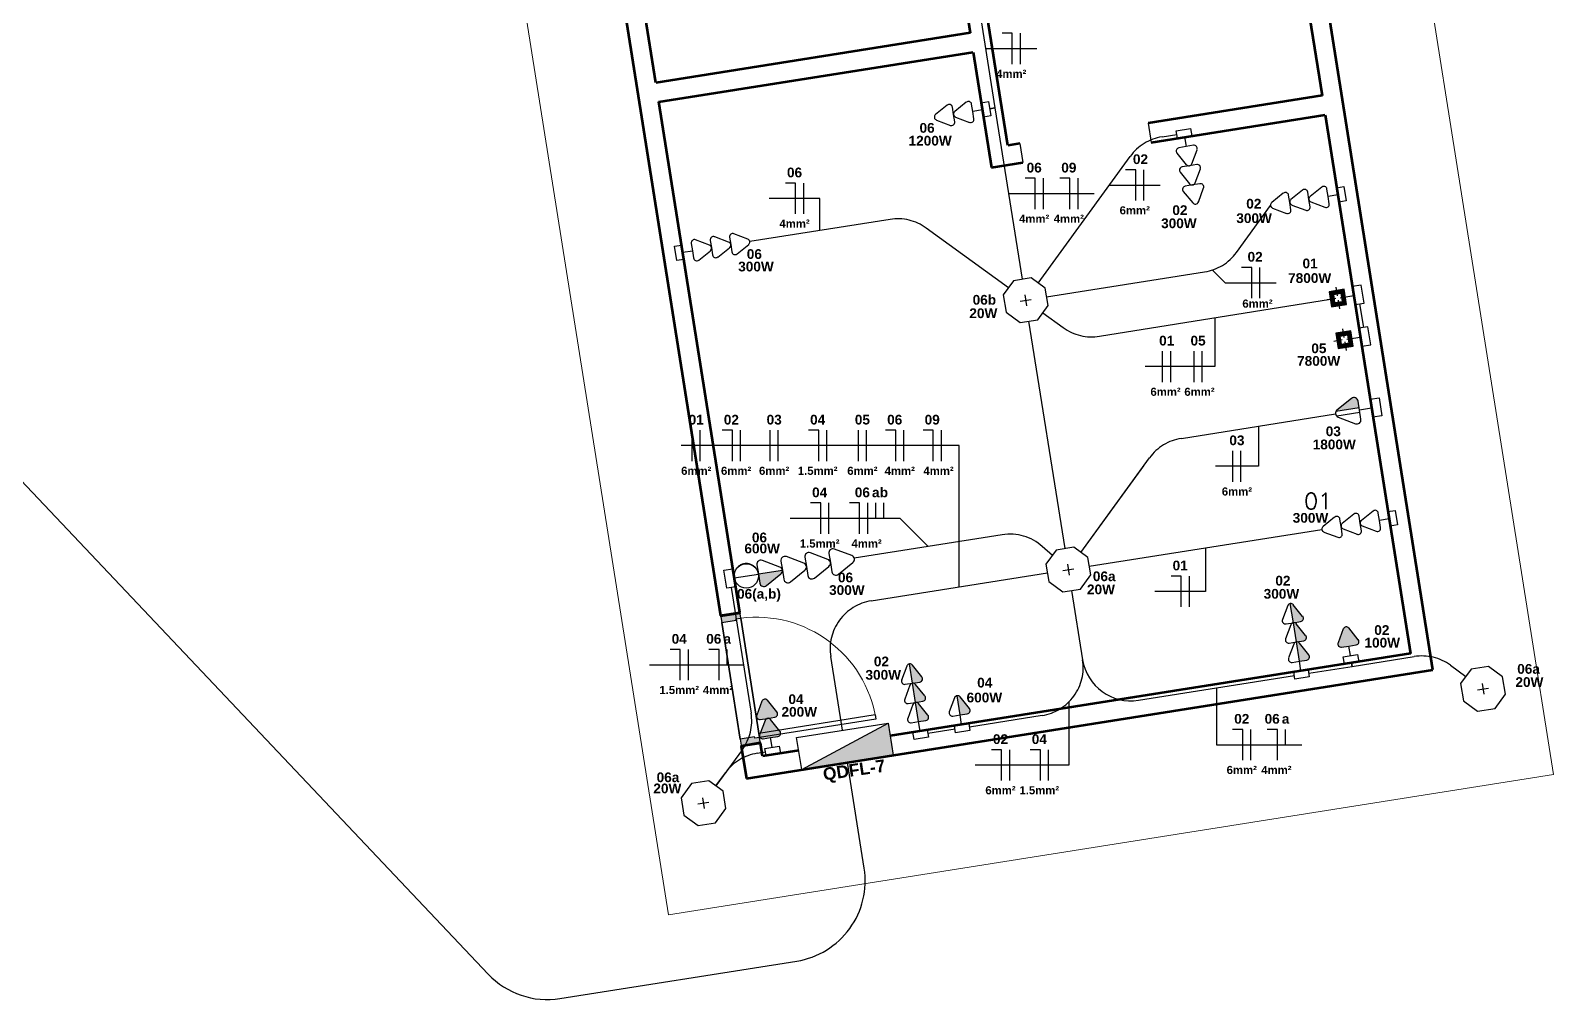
# Model space of a CAD drawing. Extents: x 1450 to 1868, y 82 to 351.
# Drawn here: x 1547.05 to 1556.43, y 218.19 to 224.16 of the extents above; entities that cross this region are included whole.
import ezdxf
from ezdxf.enums import TextEntityAlignment as Align

# ---------------------------------------------------------------- set-up
doc = ezdxf.new("R2010")
doc.units = 0
doc.header["$LTSCALE"] = 0.5
doc.linetypes.add('ELETRODUTO_TETO', pattern=[1000, 1000, 0])
doc.layers.get('0').update_dxf_attribs({"linetype": 'CONTINUOUS'})
for name, color, linetype, lineweight in [('A-DOOR', 31, 'CONTINUOUS', 25), ('A-DOOR-FRAM', 31, 'CONTINUOUS', 9), ('A-FLOR', 192, 'CONTINUOUS', 9), ('A-WALL', 113, 'CONTINUOUS', 30)]:
    doc.layers.add(name, color=color, linetype=linetype, lineweight=lineweight)
for name, color, linetype in [('ELETRODUTO', 7, 'CONTINUOUS'), ('ELETRODUTO_TETO', 2, 'CONTINUOUS'), ('FIACAO', 7, 'CONTINUOUS'), ('Iluminação', 7, 'CONTINUOUS'), ('INDICACAO_BIT_FIACAO', 7, 'CONTINUOUS'), ('INDICACAO_CIRCUITO', 2, 'CONTINUOUS'), ('INDICACAO_INTERRUPTOR_FIA', 2, 'CONTINUOUS'), ('INDICACAO_POTENCIA', 1, 'CONTINUOUS'), ('INTERRUPTORES', 1, 'CONTINUOUS'), ('LINHA_DE_CHAMADA', 7, 'CONTINUOUS'), ('LUMINÁRIAS', 3, 'CONTINUOUS'), ('QUADROS', 7, 'CONTINUOUS'), ('Ref', 5, 'CONTINUOUS'), ('Texto', 1, 'CONTINUOUS'), ('TOMADAS ABNT', 10, 'CONTINUOUS')]:
    doc.layers.add(name, color=color, linetype=linetype)
doc.styles.add('Arial', font='arialbd.ttf', dxfattribs={"height": 100})
doc.styles.add('ROMANS', font='simplex.shx')

# ---------------------------------------------------------------- blocks, each defined once
blk = doc.blocks.new('Porta Simples de Abrir - 90x210cm - Aduela de Madeira-3450875-Planta Baixa')
at = {"layer": 'A-DOOR-FRAM', "lineweight": 25}
h = blk.add_hatch(color=256, dxfattribs=at)
h.paths.add_polyline_path([(-500, 75), (-500, -75), (-455, -75), (-455, 38), (-465, 38), (-465, 75), (-490, 75)], flags=0)
h.paths.add_polyline_path([(455, 38), (455, -75), (500, -75), (500, 75), (465, 75), (465, 38)], flags=0)
at = {"layer": 'A-DOOR'}
for p, q in [((430, 75), (430, 981)), ((430, 981), (465, 981)), ((465, 981), (465, 75)), ((465, 75), (-465, 75)), ((465, 75), (430, 75)), ((-455, -75), (455, -75))]:
    blk.add_line(p, q, dxfattribs=at)
at = {"layer": 'A-DOOR', "lineweight": 9}
blk.add_arc((465, 51), 930, 90, 178.5182, dxfattribs=at)
at = {"layer": 'A-DOOR-FRAM'}
for p, q in [((-500, 75), (-500, -75)), ((500, -75), (500, 75))]:
    blk.add_line(p, q, dxfattribs=at)
at = {"layer": 'A-DOOR-FRAM', "lineweight": 25}
for p, q in [((-465, 75), (-500, 75)), ((-500, 75), (-500, -75)), ((-465, 38), (-465, 75)), ((-455, 38), (-465, 38)), ((-455, -75), (-455, 38)), ((465, 38), (455, 38)), ((455, 38), (455, -75)), ((500, 75), (465, 75)), ((465, 75), (465, 38)), ((500, -75), (500, 75)), ((-500, -75), (-455, -75)), ((455, -75), (500, -75))]:
    blk.add_line(p, q, dxfattribs=at)
blk = doc.blocks.new('*U230', base_point=(-35731.4, 24982.3))
for points in [[(-35729.2, 25018.5, 0.580323), (-35733.6, 25018.5), (-35739.2, 25008.5, 0.575867), (-35737.1, 25004.8), (-35731.4, 25004.8), (-35725.7, 25004.8, 0.575867), (-35723.5, 25008.5)], [(-35729.2, 25003.5, 0.580323), (-35733.6, 25003.5), (-35739.2, 24993.6, 0.575867), (-35737.1, 24989.8), (-35731.4, 24989.8), (-35725.7, 24989.8, 0.575867), (-35723.5, 24993.6)]]:
    blk.add_hatch(color=256).paths.add_polyline_path(points)
for p, q in [((-35733.6, 25018.5), (-35739.2, 25008.5)), ((-35723.5, 25008.5), (-35729.2, 25018.5)), ((-35733.6, 25003.5), (-35739.2, 24993.6)), ((-35737.1, 25004.8), (-35731.4, 25004.8)), ((-35731.4, 25004.8), (-35725.7, 25004.8)), ((-35723.5, 24993.6), (-35729.2, 25003.5)), ((-35737.1, 24989.8), (-35731.4, 24989.8)), ((-35731.4, 24982.3), (-35731.4, 24989.8)), ((-35731.4, 24989.8), (-35725.7, 24989.8))]:
    blk.add_line(p, q)
blk.add_lwpolyline([(-35737, 24982.3), (-35725.8, 24982.3), (-35725.8, 24976.7), (-35737, 24976.7)], close=True)
for centre, start, end in [((-35731.4, 25017.3), 29.7449, 150.2551), ((-35737.1, 25007.3), 150.2551, 270), ((-35731.4, 25002.3), 29.7449, 150.2551), ((-35725.7, 25007.3), 270, 29.7449), ((-35737.1, 24992.3), 150.2551, 270), ((-35725.7, 24992.3), 270, 29.7449)]:
    blk.add_arc(centre, 2.5, start, end)
blk = doc.blocks.new('*U231', base_point=(-35659, 24978.3))
for points in [[(-35656.8, 25029.4, 0.269143), (-35659, 25030.7), (-35659, 25015.7), (-35653.3, 25015.7, 0.575867), (-35651.1, 25019.4)], [(-35656.8, 25014.4, 0.269143), (-35659, 25015.7), (-35659, 25000.7), (-35653.3, 25000.7, 0.575867), (-35651.1, 25004.5)], [(-35656.8, 24999.5, 0.269143), (-35659, 25000.7), (-35659, 24985.8), (-35653.3, 24985.8, 0.575867), (-35651.1, 24989.5)]]:
    blk.add_hatch(color=256).paths.add_polyline_path(points)
for p, q in [((-35661.2, 25029.4), (-35666.9, 25019.4)), ((-35659, 25015.7), (-35659, 25030.7)), ((-35651.1, 25019.4), (-35656.8, 25029.4)), ((-35661.2, 25014.4), (-35666.9, 25004.5)), ((-35664.7, 25015.7), (-35659, 25015.7)), ((-35659, 25000.7), (-35659, 25015.7)), ((-35659, 25015.7), (-35653.3, 25015.7)), ((-35651.1, 25004.5), (-35656.8, 25014.4)), ((-35664.7, 25000.7), (-35659, 25000.7)), ((-35659, 24985.8), (-35659, 25000.7)), ((-35659, 25000.7), (-35653.3, 25000.7)), ((-35661.2, 24999.5), (-35666.9, 24989.5)), ((-35651.1, 24989.5), (-35656.8, 24999.5)), ((-35664.7, 24985.8), (-35659, 24985.8)), ((-35659, 24978.3), (-35659, 24985.8)), ((-35659, 24985.8), (-35653.3, 24985.8))]:
    blk.add_line(p, q)
blk.add_lwpolyline([(-35664.6, 24978.3), (-35653.4, 24978.3), (-35653.4, 24972.7), (-35664.6, 24972.7)], close=True)
for centre, start, end in [((-35659, 25028.2), 29.7449, 150.2551), ((-35664.7, 25018.2), 150.2551, 270), ((-35659, 25013.2), 29.7449, 150.2551), ((-35653.3, 25018.2), 270, 29.7449), ((-35664.7, 25003.2), 150.2551, 270), ((-35659, 24998.2), 29.7449, 150.2551), ((-35653.3, 25003.2), 270, 29.7449), ((-35664.7, 24988.3), 150.2551, 270), ((-35653.3, 24988.3), 270, 29.7449)]:
    blk.add_arc(centre, 2.5, start, end)
blk = doc.blocks.new('*U232', base_point=(-35202.6, 25124.6))
for points in [[(-35200.5, 25175.8, 0.269143), (-35202.6, 25177), (-35202.6, 25162.1), (-35196.9, 25162.1, 0.575867), (-35194.8, 25165.8)], [(-35200.5, 25160.8, 0.269143), (-35202.6, 25162.1), (-35202.6, 25147.1), (-35196.9, 25147.1, 0.575867), (-35194.8, 25150.8)], [(-35200.5, 25145.8, 0.269143), (-35202.6, 25147.1), (-35202.6, 25132.1), (-35196.9, 25132.1, 0.575867), (-35194.8, 25135.9)]]:
    blk.add_hatch(color=256).paths.add_polyline_path(points)
for p, q in [((-35202.6, 25162.1), (-35202.6, 25177)), ((-35204.8, 25175.8), (-35210.5, 25165.8)), ((-35194.8, 25165.8), (-35200.5, 25175.8)), ((-35204.8, 25160.8), (-35210.5, 25150.8)), ((-35208.3, 25162.1), (-35202.6, 25162.1)), ((-35202.6, 25147.1), (-35202.6, 25162.1)), ((-35202.6, 25162.1), (-35196.9, 25162.1)), ((-35194.8, 25150.8), (-35200.5, 25160.8)), ((-35204.8, 25145.8), (-35210.5, 25135.9)), ((-35208.3, 25147.1), (-35202.6, 25147.1)), ((-35202.6, 25132.1), (-35202.6, 25147.1)), ((-35202.6, 25147.1), (-35196.9, 25147.1)), ((-35194.8, 25135.9), (-35200.5, 25145.8)), ((-35208.3, 25132.1), (-35202.6, 25132.1)), ((-35202.6, 25124.6), (-35202.6, 25132.1)), ((-35202.6, 25132.1), (-35196.9, 25132.1))]:
    blk.add_line(p, q)
blk.add_lwpolyline([(-35208.2, 25124.6), (-35197, 25124.6), (-35197, 25119), (-35208.2, 25119)], close=True)
for centre, start, end in [((-35202.6, 25174.5), 29.7449, 150.2551), ((-35208.3, 25164.6), 150.2551, 270), ((-35196.9, 25164.6), 270, 29.7449), ((-35202.6, 25159.6), 29.7449, 150.2551), ((-35208.3, 25149.6), 150.2551, 270), ((-35202.6, 25144.6), 29.7449, 150.2551), ((-35196.9, 25149.6), 270, 29.7449), ((-35208.3, 25134.6), 150.2551, 270), ((-35196.9, 25134.6), 270, 29.7449)]:
    blk.add_arc(centre, 2.5, start, end)
blk = doc.blocks.new('*U233', base_point=(-35337.1, 24998.7))
blk.add_hatch(color=256).paths.add_polyline_path([(-35334.9, 25019.9, 0.580323), (-35339.3, 25019.9), (-35345, 25009.9, 0.575867), (-35342.8, 25006.2), (-35337.1, 25006.2), (-35331.4, 25006.2, 0.575867), (-35329.3, 25009.9)])
for p, q in [((-35339.3, 25019.9), (-35345, 25009.9)), ((-35329.3, 25009.9), (-35334.9, 25019.9)), ((-35342.8, 25006.2), (-35337.1, 25006.2)), ((-35337.1, 24998.7), (-35337.1, 25006.2)), ((-35337.1, 25006.2), (-35331.4, 25006.2))]:
    blk.add_line(p, q)
blk.add_lwpolyline([(-35342.7, 24998.7), (-35331.5, 24998.7), (-35331.5, 24993.1), (-35342.7, 24993.1)], close=True)
for centre, start, end in [((-35337.1, 25018.6), 29.7449, 150.2551), ((-35342.8, 25008.7), 150.2551, 270), ((-35331.4, 25008.7), 270, 29.7449)]:
    blk.add_arc(centre, 2.5, start, end)
blk = doc.blocks.new('*U234', base_point=(-35447.3, 24923.6))
for p, q in [((-35449.5, 24974.7), (-35455.2, 24964.8)), ((-35439.5, 24964.8), (-35445.2, 24974.7)), ((-35449.5, 24959.8), (-35455.2, 24949.8)), ((-35453, 24961), (-35447.3, 24961)), ((-35447.3, 24961), (-35441.6, 24961)), ((-35439.5, 24949.8), (-35445.2, 24959.8)), ((-35449.5, 24944.8), (-35455.2, 24934.8)), ((-35453, 24946.1), (-35447.3, 24946.1)), ((-35447.3, 24946.1), (-35441.6, 24946.1)), ((-35439.5, 24934.8), (-35445.2, 24944.8)), ((-35453, 24931.1), (-35447.3, 24931.1)), ((-35447.3, 24923.6), (-35447.3, 24931.1)), ((-35447.3, 24931.1), (-35441.6, 24931.1))]:
    blk.add_line(p, q)
blk.add_lwpolyline([(-35452.9, 24923.6), (-35441.7, 24923.6), (-35441.7, 24918), (-35452.9, 24918)], close=True)
for centre, start, end in [((-35447.3, 24973.5), 29.7449, 150.2551), ((-35453, 24963.5), 150.2551, 270), ((-35447.3, 24958.5), 29.7449, 150.2551), ((-35441.6, 24963.5), 270, 29.7449), ((-35453, 24948.6), 150.2551, 270), ((-35447.3, 24943.6), 29.7449, 150.2551), ((-35441.6, 24948.6), 270, 29.7449), ((-35453, 24933.6), 150.2551, 270), ((-35441.6, 24933.6), 270, 29.7449)]:
    blk.add_arc(centre, 2.5, start, end)
blk = doc.blocks.new('*U235', base_point=(-35975.5, 25049))
for p, q in [((-35977.6, 25100.1), (-35983.3, 25090.1)), ((-35967.6, 25090.1), (-35973.3, 25100.1)), ((-35977.6, 25085.1), (-35983.3, 25075.2)), ((-35981.2, 25086.4), (-35975.5, 25086.4)), ((-35975.5, 25086.4), (-35969.8, 25086.4)), ((-35967.6, 25075.2), (-35973.3, 25085.1)), ((-35981.2, 25071.4), (-35975.5, 25071.4)), ((-35975.5, 25071.4), (-35969.8, 25071.4)), ((-35977.6, 25070.2), (-35983.3, 25060.2)), ((-35967.6, 25060.2), (-35973.3, 25070.2)), ((-35981.2, 25056.5), (-35975.5, 25056.5)), ((-35975.5, 25049), (-35975.5, 25056.5)), ((-35975.5, 25056.5), (-35969.8, 25056.5))]:
    blk.add_line(p, q)
blk.add_lwpolyline([(-35981.1, 25049), (-35969.9, 25049), (-35969.9, 25043.4), (-35981.1, 25043.4)], close=True)
for centre, start, end in [((-35975.5, 25098.8), 29.7449, 150.2551), ((-35981.2, 25088.9), 150.2551, 270), ((-35975.5, 25083.9), 29.7449, 150.2551), ((-35969.8, 25088.9), 270, 29.7449), ((-35981.2, 25073.9), 150.2551, 270), ((-35975.5, 25068.9), 29.7449, 150.2551), ((-35969.8, 25073.9), 270, 29.7449), ((-35981.2, 25059), 150.2551, 270), ((-35969.8, 25059), 270, 29.7449)]:
    blk.add_arc(centre, 2.5, start, end)
blk = doc.blocks.new('*U236', base_point=(-35512.1, 25513.9))
for p, q in [((-35514.3, 25550.1), (-35520, 25540.1)), ((-35504.3, 25540.1), (-35510, 25550.1)), ((-35514.3, 25535.1), (-35520, 25525.2)), ((-35517.8, 25536.4), (-35512.1, 25536.4)), ((-35512.1, 25536.4), (-35506.4, 25536.4)), ((-35504.3, 25525.2), (-35510, 25535.1)), ((-35517.8, 25521.4), (-35512.1, 25521.4)), ((-35512.1, 25513.9), (-35512.1, 25521.4)), ((-35512.1, 25521.4), (-35506.4, 25521.4))]:
    blk.add_line(p, q)
blk.add_lwpolyline([(-35517.7, 25513.9), (-35506.5, 25513.9), (-35506.5, 25508.3), (-35517.7, 25508.3)], close=True)
for centre, start, end in [((-35517.8, 25538.9), 150.2551, 270), ((-35512.1, 25548.8), 29.7449, 150.2551), ((-35506.4, 25538.9), 270, 29.7449), ((-35512.1, 25533.9), 29.7449, 150.2551), ((-35517.8, 25523.9), 150.2551, 270), ((-35506.4, 25523.9), 270, 29.7449)]:
    blk.add_arc(centre, 2.5, start, end)
blk = doc.blocks.new('*U237', base_point=(-35404.7, 25412.5))
for p, q in [((-35406.9, 25463.7), (-35412.6, 25453.7)), ((-35396.8, 25453.7), (-35402.5, 25463.7)), ((-35406.9, 25448.7), (-35412.6, 25438.8)), ((-35410.4, 25450), (-35404.7, 25450)), ((-35404.7, 25450), (-35399, 25450)), ((-35396.8, 25438.8), (-35402.5, 25448.7)), ((-35410.4, 25435), (-35404.7, 25435)), ((-35404.7, 25435), (-35399, 25435)), ((-35406.9, 25433.8), (-35412.6, 25423.8)), ((-35396.8, 25423.8), (-35402.5, 25433.8)), ((-35410.4, 25420), (-35404.7, 25420)), ((-35404.7, 25412.5), (-35404.7, 25420)), ((-35404.7, 25420), (-35399, 25420))]:
    blk.add_line(p, q)
blk.add_lwpolyline([(-35410.3, 25412.5), (-35399.1, 25412.5), (-35399.1, 25406.9), (-35410.3, 25406.9)], close=True)
for centre, start, end in [((-35404.7, 25462.4), 29.7449, 150.2551), ((-35410.4, 25452.5), 150.2551, 270), ((-35404.7, 25447.5), 29.7449, 150.2551), ((-35399, 25452.5), 270, 29.7449), ((-35410.4, 25437.5), 150.2551, 270), ((-35404.7, 25432.5), 29.7449, 150.2551), ((-35399, 25437.5), 270, 29.7449), ((-35410.4, 25422.5), 150.2551, 270), ((-35399, 25422.5), 270, 29.7449)]:
    blk.add_arc(centre, 2.5, start, end)
blk = doc.blocks.new('*U543', base_point=(-24723.5, 42116.52))
for p, q in [((-24723.5, 42122.21), (-24723.5, 42116.52)), ((-24709.8, 42118.69), (-24719.76, 42124.38)), ((-24708.54, 42122.21), (-24708.54, 42116.52)), ((-24694.84, 42118.69), (-24704.8, 42124.38)), ((-24693.58, 42122.21), (-24693.58, 42116.52)), ((-24679.88, 42118.69), (-24689.84, 42124.38)), ((-24723.5, 42116.52), (-24723.5, 42110.83)), ((-24719.76, 42108.65), (-24709.8, 42114.35)), ((-24708.54, 42116.52), (-24708.54, 42110.83)), ((-24704.8, 42108.65), (-24694.84, 42114.35)), ((-24693.58, 42116.52), (-24693.58, 42110.83)), ((-24689.84, 42108.65), (-24679.88, 42114.35))]:
    blk.add_line(p, q)
for centre, start, end in [((-24721, 42122.21), 60.25512, 180), ((-24706.04, 42122.21), 60.25512, 180), ((-24691.08, 42122.21), 60.25512, 180), ((-24721, 42110.83), 180, 299.74488), ((-24711.04, 42116.52), 299.74488, 60.25512), ((-24706.04, 42110.83), 180, 299.74488), ((-24696.08, 42116.52), 299.74488, 60.25512), ((-24691.08, 42110.83), 180, 299.74488), ((-24681.12, 42116.52), 299.74488, 60.25512)]:
    blk.add_arc(centre, 2.5, start, end)
blk = doc.blocks.new('*U600', base_point=(-24679.82, 42014.81))
blk.add_hatch(color=256).paths.add_polyline_path([(-24651.32, 42004.81), (-24651.32, 42024.81), (-24708.32, 42004.81)])
blk.add_line((-24708.32, 42004.81), (-24651.32, 42024.81))
blk.add_lwpolyline([(-24708.32, 42004.81), (-24708.32, 42024.81), (-24651.32, 42024.81), (-24651.32, 42004.81)], close=True)
blk = doc.blocks.new('Casa da Praia')
at = {"layer": 'A-WALL', "lineweight": 70}
for p, q in [((-312.39, 566.08), (-284.86, 392.25)), ((-261.75, 323.02), (-300.54, 567.96)), ((-503.81, 445.05), (-438.61, 33.39)), ((-478.44, 361.59), (-491.96, 446.93)), ((-76.68, 407.41), (-68.17, 353.68)), ((0, 0), (-64.82, 409.29)), ((-284.86, 392.25), (-478.44, 361.59)), ((-476.57, 349.74), (-282.99, 380.4)), ((-282.99, 380.4), (-271.72, 309.29)), ((-426.76, 35.27), (-476.57, 349.74)), ((-68.17, 353.68), (-175.2, 336.73)), ((-173.33, 324.87), (-66.29, 341.83)), ((-66.29, 341.83), (-13.73, 9.97)), ((-254.22, 324.21), (-261.75, 323.02)), ((-271.72, 309.29), (-252.34, 312.36)), ((-438.61, 33.39), (-426.76, 35.27)), ((-13.73, 9.97), (-334.19, -40.78)), ((-422.72, -66.95), (0, 0)), ((-413.99, -45.32), (-425.85, -47.2)), ((-412.74, -53.22), (-413.99, -45.32)), ((-425.85, -47.2), (-422.72, -66.95)), ((-390.49, -49.7), (-412.74, -53.22))]:
    blk.add_line(p, q, dxfattribs=at)
at = {"layer": 'A-WALL'}
for p, q in [((-175.2, 336.73), (-173.33, 324.87)), ((-254.22, 324.21), (-252.34, 312.36)), ((-438.49, 32.6), (-438.61, 33.39)), ((-426.53, -42.85), (-437.92, 29.05)), ((-426.76, 35.27), (-426.63, 34.48)), ((-426.2, 31.72), (-414.56, -41.77)), ((-425.85, -47.2), (-425.97, -46.41)), ((-414.12, -44.53), (-413.99, -45.32))]:
    blk.add_line(p, q, dxfattribs=at)
at = {"layer": 'A-WALL', "lineweight": 9}
for p, q in [((-271.89, 310.88), (-271.97, 310.87)), ((-0.25, 1.58), (-0.33, 1.57))]:
    blk.add_line(p, q, dxfattribs=at)
blk = doc.blocks.new('*U602', base_point=(-24598.4, 42037.6))
blk.add_hatch(color=256).paths.add_polyline_path([(-24577.2, 42035.5, 0.269143), (-24575.9, 42037.6), (-24590.9, 42037.6), (-24590.9, 42032, 0.575867), (-24587.2, 42029.8)])
for p, q in [((-24590.9, 42043.3), (-24590.9, 42037.6)), ((-24577.2, 42039.8), (-24587.2, 42045.5)), ((-24598.4, 42037.6), (-24590.9, 42037.6)), ((-24590.9, 42037.6), (-24590.9, 42032)), ((-24590.9, 42037.6), (-24575.9, 42037.6)), ((-24587.2, 42029.8), (-24577.2, 42035.5))]:
    blk.add_line(p, q)
blk.add_lwpolyline([(-24598.4, 42043.2), (-24598.4, 42032), (-24604, 42032), (-24604, 42043.2)], close=True)
for centre, start, end in [((-24588.4, 42043.3), 60.2551, 180), ((-24578.4, 42037.6), 299.7449, 60.2551), ((-24588.4, 42032), 180, 299.7449)]:
    blk.add_arc(centre, 2.5, start, end)
blk = doc.blocks.new('*U621', base_point=(-17273.57, 41586.54))
at = {"layer": 'LUMINÁRIAS'}
blk.add_lwpolyline([(-17286.66, 41591.96), (-17286.66, 41581.12), (-17279, 41573.45), (-17268.15, 41573.45), (-17260.48, 41581.12), (-17260.48, 41591.96), (-17268.15, 41599.63), (-17279, 41599.63)], close=True, dxfattribs=at)
for points in [[(-17276.94, 41586.54), (-17270.21, 41586.54)], [(-17273.57, 41589.91), (-17273.57, 41583.18)]]:
    blk.add_lwpolyline(points, dxfattribs=at)
blk = doc.blocks.new('*U622', base_point=(-16929.06, 41603.04))
at = {"layer": 'LUMINÁRIAS'}
blk.add_lwpolyline([(-16942.15, 41608.46), (-16942.15, 41597.62), (-16934.48, 41589.95), (-16923.63, 41589.95), (-16915.97, 41597.62), (-16915.97, 41608.46), (-16923.63, 41616.13), (-16934.48, 41616.13)], close=True, dxfattribs=at)
for points in [[(-16929.06, 41606.4), (-16929.06, 41599.67)], [(-16932.42, 41603.04), (-16925.69, 41603.04)]]:
    blk.add_lwpolyline(points, dxfattribs=at)
blk = doc.blocks.new('*U623', base_point=(-17058.49, 41736.91))
at = {"layer": 'LUMINÁRIAS'}
blk.add_lwpolyline([(-17071.58, 41742.33), (-17071.58, 41731.49), (-17063.91, 41723.82), (-17053.07, 41723.82), (-17045.4, 41731.49), (-17045.4, 41742.33), (-17053.07, 41750), (-17063.91, 41750)], close=True, dxfattribs=at)
for points in [[(-17061.85, 41736.91), (-17055.12, 41736.91)], [(-17058.49, 41740.28), (-17058.49, 41733.55)]]:
    blk.add_lwpolyline(points, dxfattribs=at)
blk = doc.blocks.new('*U624', base_point=(-17070.54, 41872.05))
at = {"layer": 'LUMINÁRIAS'}
blk.add_lwpolyline([(-17083.63, 41877.47), (-17083.63, 41866.63), (-17075.97, 41858.96), (-17065.12, 41858.96), (-17057.45, 41866.63), (-17057.45, 41877.47), (-17065.12, 41885.14), (-17075.97, 41885.14)], close=True, dxfattribs=at)
for points in [[(-17073.91, 41872.05), (-17067.18, 41872.05)], [(-17070.54, 41875.42), (-17070.54, 41868.69)]]:
    blk.add_lwpolyline(points, dxfattribs=at)
blk = doc.blocks.new('*U632', base_point=(-16881.49, 41999.68))
at = {"linetype": 'ByBlock'}
blk.add_lwpolyline([(-16881.49, 41999.68), (-16881.49, 42045.68, -0.414214), (-16851.49, 42075.68), (-16741.63, 42075.68)], format="xyb", dxfattribs=at)
blk = doc.blocks.new('*U633', base_point=(-16728.54, 42062.59))
at = {"linetype": 'ByBlock'}
blk.add_lwpolyline([(-16728.54, 42062.59), (-16728.54, 42019.44, -0.414214), (-16758.54, 41989.44), (-16803.87, 41989.44)], format="xyb", dxfattribs=at)
blk = doc.blocks.new('*U634', base_point=(-16812.84, 41989.44))
at = {"linetype": 'ByBlock'}
blk.add_lwpolyline([(-16812.84, 41989.44), (-16829.78, 41989.44)], dxfattribs=at)
blk = doc.blocks.new('*U635', base_point=(-16728.54, 42062.59))
at = {"linetype": 'ByBlock'}
blk.add_lwpolyline([(-16728.54, 42062.59), (-16728.54, 42019.44, 0.414213), (-16698.54, 41989.44), (-16601.25, 41989.44)], format="xyb", dxfattribs=at)
blk = doc.blocks.new('*U636', base_point=(-16592.29, 41989.44))
at = {"linetype": 'ByBlock'}
blk.add_lwpolyline([(-16592.29, 41989.44), (-16565.2, 41989.44), (-16565.2, 41991.68)], dxfattribs=at)
blk = doc.blocks.new('*U637', base_point=(-16565.2, 41991.68))
at = {"linetype": 'ByBlock'}
blk.add_lwpolyline([(-16565.2, 41991.68), (-16565.2, 41989.44), (-16526.48, 41989.44, -0.198912), (-16505.27, 41980.65), (-16497.01, 41972.39)], format="xyb", dxfattribs=at)
blk = doc.blocks.new('*U638', base_point=(-16715.45, 42075.68))
at = {"linetype": 'ByBlock'}
blk.add_lwpolyline([(-16715.45, 42075.68), (-16570.43, 42075.68)], dxfattribs=at)
blk = doc.blocks.new('*U639', base_point=(-16728.54, 42088.76))
at = {"linetype": 'ByBlock'}
blk.add_lwpolyline([(-16728.54, 42088.76), (-16728.54, 42230.58)], dxfattribs=at)
blk = doc.blocks.new('*U640', base_point=(-16715.45, 42243.67))
at = {"linetype": 'ByBlock'}
blk.add_lwpolyline([(-16715.45, 42243.67), (-16616.94, 42243.67, 0.198912), (-16595.73, 42252.46), (-16570.43, 42277.75), (-16570.43, 42277.75)], format="xyb", dxfattribs=at)
blk = doc.blocks.new('*U641', base_point=(-16737.79, 42252.93))
at = {"linetype": 'ByBlock'}
blk.add_lwpolyline([(-16737.79, 42252.93), (-16782.04, 42297.18, 0.198912), (-16803.26, 42305.96), (-16890.61, 42305.96)], format="xyb", dxfattribs=at)
blk = doc.blocks.new('*U642', base_point=(-16719.28, 42252.93))
at = {"linetype": 'ByBlock'}
blk.add_lwpolyline([(-16719.28, 42252.93), (-16651.05, 42321.16, -0.198912), (-16629.83, 42329.95), (-16620.63, 42329.95)], format="xyb", dxfattribs=at)
blk = doc.blocks.new('*U643', base_point=(-16728.54, 42256.76))
at = {"linetype": 'ByBlock'}
blk.add_lwpolyline([(-16728.54, 42256.76), (-16728.54, 42363.67), (-16732.04, 42363.67)], dxfattribs=at)
blk = doc.blocks.new('*U644', base_point=(-16732.04, 42363.67))
at = {"linetype": 'ByBlock'}
blk.add_lwpolyline([(-16732.04, 42363.67), (-16728.54, 42363.67), (-16728.54, 42437.57)], dxfattribs=at)
blk = doc.blocks.new('*U827', base_point=(-30200.49, 34404.96))
blk.add_line((-30200.49, 34404.96), (-30185.49, 34404.96))
blk.add_lwpolyline([(-30200.49, 34410.57), (-30200.49, 34399.36), (-30206.1, 34399.36), (-30206.1, 34410.57)], close=True)
blk.add_circle((-30192.99, 34404.96), 7.5)
blk = doc.blocks.new('*U703', base_point=(-33552.37, 38084.74))
blk.add_hatch(color=256).paths.add_polyline_path([(-33538.67, 38082.57, 0.269143), (-33537.41, 38084.74), (-33552.37, 38084.74), (-33552.37, 38079.05, 0.575867), (-33548.63, 38076.88)])
for p, q in [((-33552.37, 38090.43), (-33552.37, 38084.74)), ((-33538.67, 38086.91), (-33548.63, 38092.6)), ((-33552.37, 38084.74), (-33552.37, 38079.05)), ((-33552.37, 38084.74), (-33537.41, 38084.74)), ((-33548.63, 38076.88), (-33538.67, 38082.57))]:
    blk.add_line(p, q)
for centre, start, end in [((-33549.87, 38090.43), 60.25512, 180), ((-33539.91, 38084.74), 299.74488, 60.25512), ((-33549.87, 38079.05), 180, 299.74488)]:
    blk.add_arc(centre, 2.5, start, end)
blk = doc.blocks.new('*U994', base_point=(-24440.53, 42248.91))
at = {"linetype": 'ByBlock'}
blk.add_lwpolyline([(-24440.53, 42248.91), (-24446.74, 42254.44, 0.224949), (-24471.39, 42261.67), (-24562.61, 42247.23)], format="xyb", dxfattribs=at)
blk = doc.blocks.new('*U995', base_point=(-24606.84, 42239.79))
at = {"linetype": 'ByBlock'}
blk.add_lwpolyline([(-24606.84, 42239.79), (-24606.84, 42239.79)], dxfattribs=at)
blk = doc.blocks.new('*U996', base_point=(-24621.62, 42237.45))
at = {"linetype": 'ByBlock'}
blk.add_arc((-24629.04, 42236.37), 7.5, 8.28864, 189.71136, dxfattribs=at)
blk = doc.blocks.new('*U1009', base_point=(-17794.33, 42755.17))
at = {"linetype": 'ByBlock'}
blk.add_lwpolyline([(-17794.33, 42755.17), (-17794.33, 42676.83, -0.198912), (-17803.11, 42655.62), (-17822.79, 42635.95)], format="xyb", dxfattribs=at)
blk = doc.blocks.new('*U1010', base_point=(-17822.79, 42635.95))
at = {"linetype": 'ByBlock'}
blk.add_lwpolyline([(-17822.79, 42635.95), (-17815.7, 42643.04, -0.198912), (-17794.48, 42651.82), (-17789.33, 42651.82)], format="xyb", dxfattribs=at)
blk = doc.blocks.new('*U1011', base_point=(-24308.82, 42241.4))
h = blk.add_hatch(color=256)
h.dxf.hatch_style = 1
h.paths.add_polyline_path([(-24287.62, 42239.23, 0.102393), (-24286.86, 42239.9), (-24301.32, 42239.9), (-24301.32, 42235.71, 0.575867), (-24297.58, 42233.54)])
for p, q in [((-24301.32, 42247.09), (-24301.32, 42241.4)), ((-24301.32, 42242.9), (-24286.86, 42242.9)), ((-24287.62, 42243.57), (-24297.58, 42249.26)), ((-24308.82, 42241.4), (-24301.32, 42241.4)), ((-24301.32, 42241.4), (-24301.32, 42235.71)), ((-24301.32, 42239.9), (-24286.86, 42239.9)), ((-24297.58, 42233.54), (-24287.62, 42239.23))]:
    blk.add_line(p, q)
blk.add_lwpolyline([(-24308.82, 42247), (-24308.82, 42235.8), (-24314.42, 42235.8), (-24314.42, 42247)], close=True)
for centre, start, end in [((-24298.82, 42247.09), 60.25512, 180), ((-24288.86, 42241.4), 299.74488, 60.25512), ((-24298.82, 42235.71), 180, 299.74488)]:
    blk.add_arc(centre, 2.5, start, end)
blk = doc.blocks.new('*U1012', base_point=(-24423.02, 42250.74))
at = {"linetype": 'ByBlock'}
blk.add_lwpolyline([(-24423.02, 42250.74), (-24380.68, 42309.02, -0.198912), (-24361.1, 42321.01), (-24266.14, 42336.06)], format="xyb", dxfattribs=at)
blk = doc.blocks.new('*U1013', base_point=(-24375.05, 42211.87))
h = blk.add_hatch(color=256)
h.paths.add_polyline_path([(-24375.05, 42226.43), (-24379.76, 42226.43), (-24379.76, 42221.72), (-24377.49, 42221.72), (-24377.49, 42224.16), (-24375.05, 42224.16)])
h.paths.add_polyline_path([(-24370.34, 42226.43), (-24375.05, 42226.43), (-24375.05, 42224.16), (-24372.61, 42224.16), (-24372.61, 42221.72), (-24370.34, 42221.72)])
h.paths.add_polyline_path([(-24370.34, 42221.72), (-24372.61, 42221.72), (-24372.61, 42219.28), (-24375.05, 42219.28), (-24375.05, 42217.01), (-24370.34, 42217.01)])
h.paths.add_polyline_path([(-24375.05, 42219.28), (-24377.49, 42219.28), (-24377.49, 42221.72), (-24379.76, 42221.72), (-24379.76, 42217.01), (-24375.05, 42217.01)])
for p, q in [((-24375.05, 42223.08), (-24375.05, 42228.46)), ((-24376.41, 42221.72), (-24381.79, 42221.72)), ((-24375.05, 42220.36), (-24375.05, 42211.87)), ((-24373.69, 42221.72), (-24368.31, 42221.72))]:
    blk.add_line(p, q)
for points in [[(-24379.76, 42226.43), (-24379.76, 42217.01), (-24370.34, 42217.01), (-24370.34, 42226.43)], [(-24377.49, 42224.16), (-24377.49, 42219.28), (-24372.61, 42219.28), (-24372.61, 42224.16)]]:
    blk.add_lwpolyline(points, close=True)
at = {"linetype": 'Continuous', "ltscale": 0.2}
blk.add_lwpolyline([(-24369.44, 42211.87), (-24380.65, 42211.87), (-24380.65, 42206.26), (-24369.44, 42206.26)], close=True, dxfattribs=at)
blk = doc.blocks.new('*U1014', base_point=(-24419.08, 42182.35))
h = blk.add_hatch(color=256)
h.paths.add_polyline_path([(-24419.08, 42196.91), (-24423.79, 42196.91), (-24423.79, 42192.2), (-24421.52, 42192.2), (-24421.52, 42194.64), (-24419.08, 42194.64)])
h.paths.add_polyline_path([(-24414.37, 42196.91), (-24419.08, 42196.91), (-24419.08, 42194.64), (-24416.64, 42194.64), (-24416.64, 42192.2), (-24414.37, 42192.2)])
h.paths.add_polyline_path([(-24414.37, 42192.2), (-24416.64, 42192.2), (-24416.64, 42189.76), (-24419.08, 42189.76), (-24419.08, 42187.49), (-24414.37, 42187.49)])
h.paths.add_polyline_path([(-24419.08, 42189.76), (-24421.52, 42189.76), (-24421.52, 42192.2), (-24423.79, 42192.2), (-24423.79, 42187.49), (-24419.08, 42187.49)])
for p, q in [((-24419.08, 42193.56), (-24419.08, 42198.94)), ((-24420.44, 42192.2), (-24425.82, 42192.2)), ((-24419.08, 42190.84), (-24419.08, 42182.35)), ((-24417.72, 42192.2), (-24412.34, 42192.2))]:
    blk.add_line(p, q)
for points in [[(-24423.79, 42196.91), (-24423.79, 42187.49), (-24414.37, 42187.49), (-24414.37, 42196.91)], [(-24421.52, 42194.64), (-24421.52, 42189.76), (-24416.64, 42189.76), (-24416.64, 42194.64)]]:
    blk.add_lwpolyline(points, close=True)
at = {"linetype": 'Continuous', "ltscale": 0.2}
blk.add_lwpolyline([(-24413.48, 42182.35), (-24424.69, 42182.35), (-24424.69, 42176.74), (-24413.48, 42176.74)], close=True, dxfattribs=at)
blk = doc.blocks.new('*U1015', base_point=(-24446.4, 42398.39))
at = {"linetype": 'ByBlock'}
blk.add_lwpolyline([(-24446.4, 42398.39), (-24433.84, 42389.26, 0.19939), (-24411.46, 42383.91), (-24269.33, 42406.69)], format="xyb", dxfattribs=at)
blk = doc.blocks.new('*U1016', base_point=(-24251.31, 42403.9))
at = {"linetype": 'ByBlock'}
blk.add_lwpolyline([(-24251.31, 42403.9), (-24249, 42389.34)], dxfattribs=at)
blk = doc.blocks.new('*U1017', base_point=(576.818, 148.746))
blk.add_line((576.818, 148.556), (576.818, 148.936))
blk = doc.blocks.new('*U1020', base_point=(-24655.98, 42316.53))
at = {"xscale": 50, "yscale": 50, "zscale": 50}
for p in [(-24658.48, 42316.53), (-24653.48, 42316.53)]:
    blk.add_blockref('*U1017', p, dxfattribs=at)
blk = doc.blocks.new('*U1018', base_point=(608.67, 153.293))
for p, q in [((608.67, 153.483), (608.544, 153.483)), ((608.67, 153.103), (608.67, 153.483))]:
    blk.add_line(p, q)
blk = doc.blocks.new('*U1021', base_point=(-24637.06, 42316.53))
at = {"xscale": 50, "yscale": 50, "zscale": 50}
for name, p in [('*U1018', (-24636.4, 42316.53)), ('*U1017', (-24631.4, 42316.53))]:
    blk.add_blockref(name, p, dxfattribs=at)
blk = doc.blocks.new('*U1022', base_point=(-24618.15, 42316.53))
at = {"xscale": 50, "yscale": 50, "zscale": 50}
for p in [(-24620.65, 42316.53), (-24615.65, 42316.53)]:
    blk.add_blockref('*U1017', p, dxfattribs=at)
blk = doc.blocks.new('*U1023', base_point=(-24596.65, 42316.53))
at = {"xscale": 50, "yscale": 50, "zscale": 50}
for name, p in [('*U1018', (-24595.98, 42316.53)), ('*U1017', (-24590.98, 42316.53))]:
    blk.add_blockref(name, p, dxfattribs=at)
blk = doc.blocks.new('*U1024', base_point=(-24575.15, 42316.53))
at = {"xscale": 50, "yscale": 50, "zscale": 50}
for p in [(-24577.65, 42316.53), (-24572.65, 42316.53)]:
    blk.add_blockref('*U1017', p, dxfattribs=at)
blk = doc.blocks.new('*U1025', base_point=(-24556.23, 42316.53))
at = {"xscale": 50, "yscale": 50, "zscale": 50}
for name, p in [('*U1018', (-24555.56, 42316.53)), ('*U1017', (-24550.56, 42316.53))]:
    blk.add_blockref(name, p, dxfattribs=at)
blk = doc.blocks.new('*U1026', base_point=(-24534.9, 42316.53))
at = {"xscale": 50, "yscale": 50, "zscale": 50}
for name, p in [('*U1018', (-24534.23, 42316.53)), ('*U1017', (-24529.23, 42316.53))]:
    blk.add_blockref(name, p, dxfattribs=at)
blk = doc.blocks.new('*U1027', base_point=(-24472.5, 42119.72))
at = {"xscale": 50, "yscale": 50, "zscale": 50}
for name, p in [('*U1018', (-24471.83, 42119.72)), ('*U1017', (-24466.83, 42119.72))]:
    blk.add_blockref(name, p, dxfattribs=at)
blk = doc.blocks.new('*U1028', base_point=(-24448.58, 42119.72))
at = {"xscale": 50, "yscale": 50, "zscale": 50}
for name, p in [('*U1018', (-24447.92, 42119.72)), ('*U1017', (-24442.92, 42119.72))]:
    blk.add_blockref(name, p, dxfattribs=at)
blk = doc.blocks.new('*U1029', base_point=(-24323.88, 42132.23))
at = {"xscale": 50, "yscale": 50, "zscale": 50}
for name, p in [('*U1018', (-24323.22, 42132.23)), ('*U1017', (-24318.22, 42132.23))]:
    blk.add_blockref(name, p, dxfattribs=at)
blk = doc.blocks.new('*U1019', base_point=(665.55, 144.199))
blk.add_line((665.55, 144.199), (665.55, 144.389))
blk = doc.blocks.new('*U1030', base_point=(-24302.55, 42132.23))
at = {"xscale": 50, "yscale": 50, "zscale": 50}
for name, p in [('*U1018', (-24301.88, 42132.23)), ('*U1019', (-24296.88, 42132.23))]:
    blk.add_blockref(name, p, dxfattribs=at)
blk = doc.blocks.new('*U1031', base_point=(-24326.87, 42303.81))
at = {"xscale": 50, "yscale": 50, "zscale": 50}
for p in [(-24329.37, 42303.81), (-24324.37, 42303.81)]:
    blk.add_blockref('*U1017', p, dxfattribs=at)
blk = doc.blocks.new('*U1032', base_point=(-24583.88, 42271.74))
at = {"xscale": 50, "yscale": 50, "zscale": 50}
for name, p in [('*U1018', (-24583.21, 42271.74)), ('*U1017', (-24578.21, 42271.74))]:
    blk.add_blockref(name, p, dxfattribs=at)
blk = doc.blocks.new('*U1033', base_point=(-24554.96, 42271.74))
at = {"xscale": 50, "yscale": 50, "zscale": 50}
for name, p in [('*U1018', (-24559.29, 42271.74)), ('*U1017', (-24554.29, 42271.74)), ('*U1019', (-24549.29, 42271.74)), ('*U1019', (-24544.29, 42271.74))]:
    blk.add_blockref(name, p, dxfattribs=at)
blk = doc.blocks.new('*U1034', base_point=(-24361.84, 42226.7))
at = {"xscale": 50, "yscale": 50, "zscale": 50}
for name, p in [('*U1018', (-24361.17, 42226.7)), ('*U1017', (-24356.17, 42226.7))]:
    blk.add_blockref(name, p, dxfattribs=at)
blk = doc.blocks.new('*U1035', base_point=(-24370.15, 42365.21))
at = {"xscale": 50, "yscale": 50, "zscale": 50}
for p in [(-24372.65, 42365.21), (-24367.65, 42365.21)]:
    blk.add_blockref('*U1017', p, dxfattribs=at)
blk = doc.blocks.new('*U1036', base_point=(-24353.65, 42365.21))
at = {"xscale": 50, "yscale": 50, "zscale": 50}
for p in [(-24356.15, 42365.21), (-24351.15, 42365.21)]:
    blk.add_blockref('*U1017', p, dxfattribs=at)
blk = doc.blocks.new('*U1037', base_point=(-24451.74, 42471.8))
at = {"xscale": 50, "yscale": 50, "zscale": 50}
for name, p in [('*U1018', (-24451.07, 42471.8)), ('*U1017', (-24446.07, 42471.8))]:
    blk.add_blockref(name, p, dxfattribs=at)
blk = doc.blocks.new('*U1038', base_point=(-24430.4, 42471.8))
at = {"xscale": 50, "yscale": 50, "zscale": 50}
for name, p in [('*U1018', (-24429.74, 42471.8)), ('*U1017', (-24424.74, 42471.8))]:
    blk.add_blockref(name, p, dxfattribs=at)
blk = doc.blocks.new('*U1039', base_point=(-24405.27, 42455.71))
at = {"xscale": 50, "yscale": 50, "zscale": 50}
for name, p in [('*U1018', (-24404.61, 42455.71)), ('*U1017', (-24399.61, 42455.71))]:
    blk.add_blockref(name, p, dxfattribs=at)
blk = doc.blocks.new('*U1040', base_point=(-24315.4, 42407.83))
at = {"xscale": 50, "yscale": 50, "zscale": 50}
for name, p in [('*U1018', (-24314.73, 42407.83)), ('*U1017', (-24309.73, 42407.83))]:
    blk.add_blockref(name, p, dxfattribs=at)
blk = doc.blocks.new('*U1041', base_point=(-24599.34, 42468.81))
at = {"xscale": 50, "yscale": 50, "zscale": 50}
for name, p in [('*U1018', (-24598.68, 42468.81)), ('*U1017', (-24593.68, 42468.81))]:
    blk.add_blockref(name, p, dxfattribs=at)
blk = doc.blocks.new('*U1042', base_point=(-24465.88, 42561.1))
at = {"xscale": 50, "yscale": 50, "zscale": 50}
for name, p in [('*U1018', (-24465.21, 42561.1)), ('*U1017', (-24460.21, 42561.1))]:
    blk.add_blockref(name, p, dxfattribs=at)
blk = doc.blocks.new('*U1046', base_point=(-24613.95, 42190.45))
at = {"xscale": 50, "yscale": 50, "zscale": 50}
for name, p in [('*U1018', (-24613.28, 42190.45)), ('*U1017', (-24608.28, 42190.45))]:
    blk.add_blockref(name, p, dxfattribs=at)
blk = doc.blocks.new('*U1047', base_point=(-24590.03, 42190.45))
at = {"xscale": 50, "yscale": 50, "zscale": 50}
for name, p in [('*U1018', (-24589.36, 42190.45)), ('*U1019', (-24584.36, 42190.45))]:
    blk.add_blockref(name, p, dxfattribs=at)
blk = doc.blocks.new('*U1148', base_point=(-26047.57, 44536.87))
at = {"linetype": 'ByBlock'}
blk.add_lwpolyline([(-26047.57, 44536.87), (-26043.25, 44536.87), (-26036.46, 44472.26), (-26034.21, 44472.26), (-25844.26, 43120.68, 0.155784), (-25831.06, 43093.27), (-24787.96, 41990.93, 0.24739), (-24743.82, 41975.92), (-24598, 41999.01, 0.414214), (-24556.44, 42056.22), (-24566.76, 42121.41)], format="xyb", dxfattribs=at)

msp = doc.modelspace()

# ---------------------------------------------------------------- linework, layer by layer
at = {"layer": 'A-FLOR'}
for p, q in [((1556.4343, 219.5777), (1554.5221, 231.6505)), ((1549.056, 230.8823), (1550.9832, 218.7143)), ((1550.9832, 218.7143), (1556.4343, 219.5777))]:
    msp.add_line(p, q, dxfattribs=at)
at = {"layer": 'LINHA_DE_CHAMADA'}
for points in [[(1552.9375, 224.0499), (1552.9375, 224.0499), (1553.2508, 224.0499)], [(1553.6982, 223.2089), (1553.6982, 223.2089), (1554.0115, 223.2089)], [(1551.9161, 222.9298), (1551.9161, 223.1271), (1551.6028, 223.1271)], [(1553.0789, 223.157), (1553.0789, 223.157), (1553.6055, 223.157)], [(1554.3335, 222.6861), (1554.412, 222.6076), (1554.7254, 222.6076)], [(1554.349, 222.3919), (1554.349, 222.0911), (1553.919, 222.0911)], [(1554.6167, 221.7243), (1554.6167, 221.477), (1554.3517, 221.477)], [(1552.7739, 220.7341), (1552.7739, 221.6043), (1551.0606, 221.6043)], [(1552.5829, 220.9834), (1552.41, 221.1563), (1551.7316, 221.1563)], [(1554.2912, 220.9744), (1554.2912, 220.7059), (1553.9779, 220.7059)], [(1550.8667, 220.254), (1550.8667, 220.254), (1551.4451, 220.254)], [(1554.3574, 220.1117), (1554.3574, 219.7613), (1554.8841, 219.7613)], [(1553.4496, 220.026), (1553.4496, 219.6362), (1552.8712, 219.6362)]]:
    msp.add_lwpolyline(points, dxfattribs=at)
at = {"layer": 'Ref'}
msp.add_line((1553.5227, 220.9464), (1553.91, 221.4795), dxfattribs=at)

# ---------------------------------------------------------------- block references
at = {"layer": 'A-DOOR', "xscale": 0.0007999752940811875, "yscale": 0.0007999752940811875, "zscale": 0.0007999752940811875, "rotation": 278.9999999999846}
msp.add_blockref('Porta Simples de Abrir - 90x210cm - Aduela de Madeira-3450875-Planta Baixa', (1551.4269, 220.1643), dxfattribs=at)
at = {"layer": 'A-WALL', "xscale": 0.01000000108748102, "yscale": 0.01000000108748102, "zscale": 0.01000000108748102}
msp.add_blockref('Casa da Praia', (1555.6899, 220.224), dxfattribs=at)
at = {"layer": 'ELETRODUTO', "linetype": 'ELETRODUTO_TETO', "xscale": 0.01000000108748102, "yscale": 0.01000000108748102, "zscale": 0.01000000108748102}
for name, p in [('*U1148', (1537.2772, 243.8076)), ('*U995', (1551.6845, 220.8369))]:
    msp.add_blockref(name, p, dxfattribs=at)
at = {"layer": 'ELETRODUTO_TETO', "linetype": 'ELETRODUTO_TETO', "xscale": 0.01000000108748102, "yscale": 0.01000000108748102, "zscale": 0.01000000108748102, "rotation": 8.999999999978348}
for name, p in [('*U644', (1552.9607, 223.6795)), ('*U643', (1553.1625, 222.629)), ('*U642', (1553.2599, 222.6056)), ('*U641', (1553.0771, 222.5767)), ('*U640', (1553.3123, 222.5202)), ('*U639', (1553.4253, 220.9698)), ('*U638', (1553.5751, 220.861)), ('*U635', (1553.4663, 220.7112)), ('*U632', (1552.054, 219.8506)), ('*U1009', (1551.3696, 220.7303)), ('*U633', (1553.4663, 220.7112)), ('*U637', (1555.1904, 220.2664)), ('*U636', (1554.9264, 220.2018)), ('*U634', (1552.7481, 219.8568)), ('*U1010', (1551.2751, 219.5082))]:
    msp.add_blockref(name, p, dxfattribs=at)
at = {"layer": 'ELETRODUTO_TETO', "linetype": 'ELETRODUTO_TETO', "xscale": 0.01000000108748102, "yscale": 0.01000000108748102, "zscale": 0.01000000108748102}
for name, p in [('*U1015', (1553.2889, 222.4228)), ('*U1016', (1555.2398, 222.4779)), ('*U1012', (1553.5227, 220.9464)), ('*U994', (1553.3476, 220.928))]:
    msp.add_blockref(name, p, dxfattribs=at)
at = {"layer": 'FIACAO', "xscale": 0.01000000108748102, "yscale": 0.01000000108748102, "zscale": 0.01000000108748102}
for name, p in [('*U1042', (1553.0941, 224.0499)), ('*U1039', (1553.8549, 223.2089)), ('*U1041', (1551.7595, 223.1271)), ('*U1037', (1553.2355, 223.157)), ('*U1038', (1553.4489, 223.157)), ('*U1040', (1554.5687, 222.6076)), ('*U1035', (1554.0515, 222.0911)), ('*U1036', (1554.2449, 222.0911)), ('*U1020', (1551.154, 221.6043)), ('*U1021', (1551.3705, 221.6043)), ('*U1022', (1551.634, 221.6043)), ('*U1023', (1551.9018, 221.6043)), ('*U1024', (1552.1774, 221.6043)), ('*U1025', (1552.3764, 221.6043)), ('*U1026', (1552.6073, 221.6043)), ('*U1031', (1554.4842, 221.477)), ('*U1032', (1551.9141, 221.1563)), ('*U1033', (1552.2033, 221.1563)), ('*U1034', (1554.1345, 220.7059)), ('*U1046', (1551.0492, 220.254)), ('*U1047', (1551.2884, 220.254)), ('*U1029', (1554.5141, 219.7613)), ('*U1030', (1554.7274, 219.7613)), ('*U1027', (1553.0279, 219.6362)), ('*U1028', (1553.2671, 219.6362))]:
    msp.add_blockref(name, p, dxfattribs=at)
at = {"layer": 'Iluminação', "xscale": 0.01000000108748102, "yscale": 0.01000000108748102, "zscale": 0.01000000108748102, "rotation": 8.999999999978348}
for name, p in [('*U624', (1553.183, 222.4997)), ('*U623', (1553.4458, 220.8405)), ('*U622', (1556, 220.1056)), ('*U621', (1551.1981, 219.4023))]:
    msp.add_blockref(name, p, dxfattribs=at)
at = {"layer": 'INTERRUPTORES', "xscale": 0.01000000108748102, "yscale": 0.01000000108748102, "zscale": 0.01000000108748102, "rotation": 8.999999999978348}
msp.add_blockref('*U827', (1551.3885, 220.79), dxfattribs=at)
at = {"layer": 'QUADROS', "xscale": 0.01000000108748102, "yscale": 0.01000000108748102, "zscale": 0.01000000108748102, "rotation": 8.999999999978348}
msp.add_blockref('*U600', (1552.0696, 219.7518), dxfattribs=at)
at = {"layer": 'TOMADAS ABNT'}
for name, p, xscale, yscale, zscale, rotation in [('*U236', (1552.9164, 223.6724), 0.007999752940802693, 0.007999752940802693, 0.007999752940802693, 98.99999999956857), ('*U237', (1554.1617, 223.506), 0.007999752940802702, 0.007999752940802702, 0.007999752940802702, 189.5311405656458), ('*U234', (1555.1051, 223.1492), 0.007999752940802692, 0.007999752940802692, 0.007999752940802692, 98.99999999985535), ('*U235', (1551.0708, 222.7959), 0.007999752940802697, 0.007999752940802697, 0.007999752940802697, 279.0000000000306), ('*U1013', (1555.2034, 222.5289), 0.01000000108748103, 0.01000000108748103, 0.01000000108748103, 98.9999999995898), ('*U1014', (1555.244, 222.2726), 0.01000000108748102, 0.01000000108748102, 0.01000000108748102, 98.999999999938), ('*U1011', (1555.3133, 221.8346), 0.01000000108748102, 0.01000000108748102, 0.01000000108748102, 188.999999999882), ('*U234', (1555.4212, 221.1534), 0.007999752940802692, 0.007999752940802692, 0.007999752940802692, 98.99999999985535), ('*U543', (1551.6845, 220.8369), 0.01000000108748102, 0.01000000108748102, 0.01000000108748102, 8.999999999978348), ('*U703', (1551.5367, 220.8135), 0.01000000108748102, 0.01000000108748102, 0.01000000108748102, 8.999999999978348), ('*U232', (1554.8786, 220.217), 0.0079997529408027, 0.0079997529408027, 0.0079997529408027, 8.999999999978352), ('*U233', (1555.1834, 220.3106), 0.007999730799310602, 0.007999730799310602, 0.007999730799310602, 8.99999999997834), ('*U231', (1552.533, 219.8455), 0.007999752940802698, 0.007999752940802698, 0.007999752940802698, 8.999999999978344), ('*U230', (1551.6215, 219.7465), 0.007999752940802702, 0.007999752940802702, 0.007999752940802702, 8.999999999978352), ('*U602', (1552.7888, 219.886), 0.007999730799724318, 0.007999730799724318, 0.007999730799724318, 98.99999999997793)]:
    msp.add_blockref(name, p, dxfattribs=dict(at, xscale=xscale, yscale=yscale, zscale=zscale, rotation=rotation))
at = {"layer": 'TOMADAS ABNT', "linetype": 'ELETRODUTO_TETO', "xscale": 0.01000000108748102, "yscale": 0.01000000108748102, "zscale": 0.01000000108748102}
msp.add_blockref('*U996', (1551.5367, 220.8135), dxfattribs=at)

# ---------------------------------------------------------------- texts
at = {"layer": 'INDICACAO_BIT_FIACAO', "style": 'Arial'}
for s, p in [('4mm²', (1553.0941, 223.9199)), ('6mm²', (1553.8549, 223.0789)), ('4mm²', (1551.7595, 222.9971)), ('4mm²', (1553.2355, 223.027)), ('4mm²', (1553.4489, 223.027)), ('6mm²', (1554.6108, 222.5042)), ('6mm²', (1554.0445, 221.9611)), ('6mm²', (1554.2536, 221.9611)), ('6mm²', (1551.154, 221.4743)), ('6mm²', (1551.3999, 221.4743)), ('6mm²', (1551.634, 221.4743)), ('1.5mm²', (1551.9018, 221.4743)), ('6mm²', (1552.1774, 221.4743)), ('4mm²', (1552.4076, 221.4743)), ('4mm²', (1552.6464, 221.4743)), ('6mm²', (1554.4842, 221.347)), ('1.5mm²', (1551.9141, 221.0263)), ('4mm²', (1552.2033, 221.0263)), ('1.5mm²', (1551.0492, 220.124)), ('4mm²', (1551.2884, 220.124)), ('6mm²', (1554.5141, 219.6313)), ('4mm²', (1554.7274, 219.6313)), ('6mm²', (1553.0279, 219.5062)), ('1.5mm²', (1553.2671, 219.5062))]:
    msp.add_text(s, height=0.05, dxfattribs=at).set_placement(p, align=Align.TOP_CENTER)
at = {"layer": 'INDICACAO_CIRCUITO'}
for s, height, style, p in [('06', 0.06, 'Arial', (1552.5292, 223.5319)), ('02', 0.06, 'Arial', (1554.0865, 223.025)), ('02', 0.06, 'Arial', (1554.5416, 223.0648)), ('06', 0.06, 'Arial', (1551.4653, 222.7546)), ('01', 0.06, 'Arial', (1554.8881, 222.6968)), ('06b', 0.06, 'Arial', (1552.8564, 222.4728)), ('05', 0.06, 'Arial', (1554.9424, 222.1739)), ('03', 0.06, 'Arial', (1555.0312, 221.6627)), ('01', 0.1, 'ROMANS', (1554.8984, 221.2126)), ('06', 0.06, 'Arial', (1551.4969, 221.0086)), ('06a', 0.06, 'Arial', (1553.5968, 220.7694)), ('06', 0.06, 'Arial', (1552.0269, 220.7622)), ('02', 0.06, 'Arial', (1554.7208, 220.7425)), ('06(a,b)', 0.06, 'Arial', (1551.4054, 220.6614)), ('02', 0.06, 'Arial', (1555.3301, 220.4382)), ('02', 0.06, 'Arial', (1552.248, 220.2447)), ('04', 0.06, 'Arial', (1552.8843, 220.1141)), ('06a', 0.06, 'Arial', (1556.2106, 220.1989)), ('04', 0.06, 'Arial', (1551.7218, 220.0125)), ('06a', 0.06, 'Arial', (1550.91, 219.5312))]:
    msp.add_text(s, height=height, dxfattribs=dict(at, style=style)).set_placement(p)
at = {"layer": 'INDICACAO_CIRCUITO', "style": 'Arial'}
for s, p in [('02', (1553.8901, 223.3389)), ('06', (1551.7595, 223.2571)), ('06', (1553.2355, 223.287)), ('09', (1553.4489, 223.287)), ('02', (1554.5962, 222.7376)), ('01', (1554.0515, 222.2211)), ('05', (1554.2449, 222.2211)), ('01', (1551.154, 221.7343)), ('02', (1551.3705, 221.7343)), ('03', (1551.634, 221.7343)), ('04', (1551.9018, 221.7343)), ('05', (1552.1774, 221.7343)), ('06', (1552.3764, 221.7343)), ('09', (1552.6073, 221.7343)), ('03', (1554.4842, 221.607)), ('04', (1551.9141, 221.2863)), ('06', (1552.1771, 221.2863)), ('01', (1554.1345, 220.8359)), ('04', (1551.0492, 220.384)), ('06', (1551.2622, 220.384)), ('02', (1554.5141, 219.8913)), ('06', (1554.7012, 219.8913)), ('02', (1553.0279, 219.7662)), ('04', (1553.2671, 219.7662))]:
    msp.add_text(s, height=0.06, dxfattribs=at).set_placement(p, align=Align.CENTER)
at = {"layer": 'INDICACAO_INTERRUPTOR_FIA', "style": 'Arial'}
for s, p in [('a', (1552.26, 221.2863)), ('b', (1552.31, 221.2863)), ('a', (1551.3451, 220.384)), ('a', (1554.7841, 219.8913))]:
    msp.add_text(s, height=0.06, dxfattribs=at).set_placement(p, align=Align.CENTER)
at = {"layer": 'INDICACAO_POTENCIA', "style": 'Arial'}
for s, p in [('1200W', (1552.4618, 223.4528)), ('300W', (1554.0172, 222.944)), ('300W', (1554.4804, 222.9756)), ('300W', (1551.4124, 222.6776)), ('7800W', (1554.7995, 222.6066)), ('20W', (1552.8362, 222.3899)), ('7800W', (1554.8549, 222.0962)), ('1800W', (1554.9508, 221.5816)), ('300W', (1554.8279, 221.1294)), ('600W', (1551.4506, 220.9406)), ('300W', (1551.9722, 220.6846)), ('20W', (1553.5607, 220.6887)), ('300W', (1554.6489, 220.6615)), ('100W', (1555.2697, 220.3604)), ('300W', (1552.1963, 220.1624)), ('20W', (1556.1995, 220.1178)), ('600W', (1552.8192, 220.0226)), ('200W', (1551.6791, 219.9345)), ('20W', (1550.8899, 219.4626))]:
    msp.add_text(s, height=0.06, dxfattribs=at).set_placement(p)
at = {"layer": 'Texto', "style": 'Arial'}
msp.add_text('QDFL-7', height=0.07658, rotation=8.32303, dxfattribs=at).set_placement((1551.9406, 219.5408))

doc.saveas('drawing.dxf')
